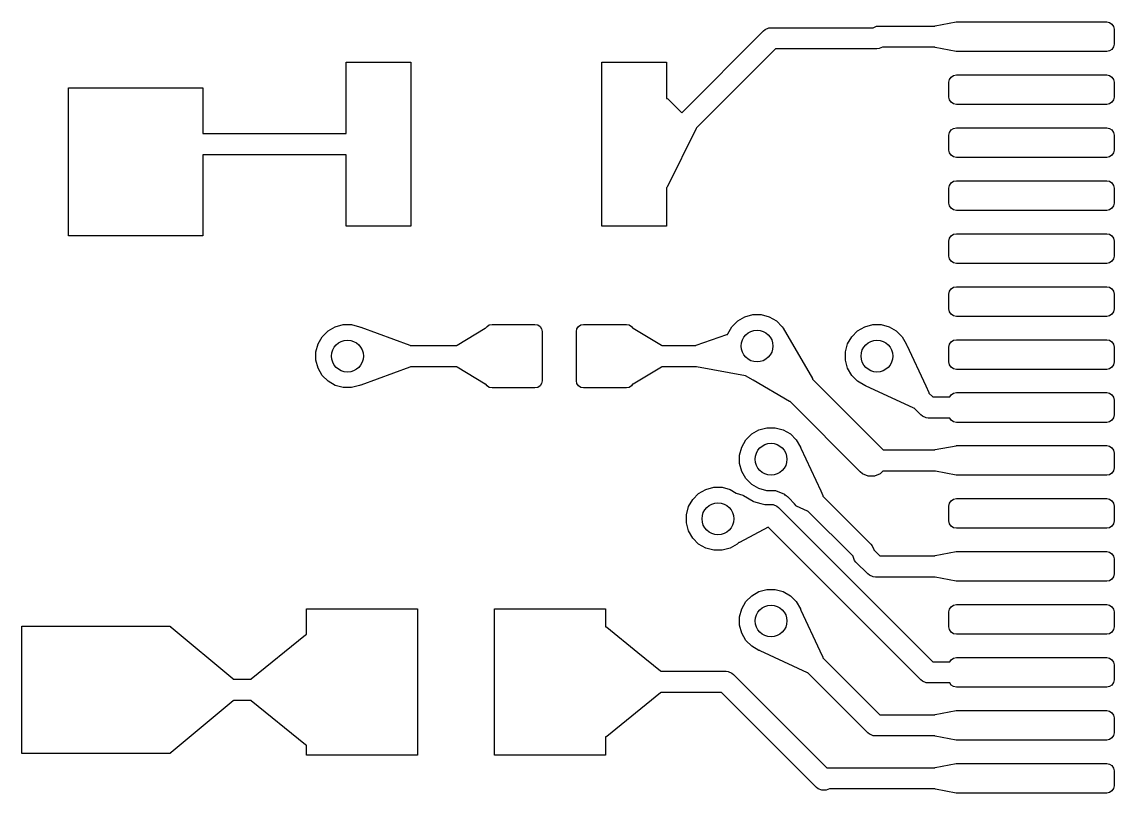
# Model space of a CAD drawing. Header units: inches. Extents: x 2.77 to 6.15, y -3.57 to -1.68.
# Drawn here: x 3.3238 to 3.7299, y -2.8593 to -2.5726 of the extents above; entities that cross this region are included whole.
import ezdxf

# ---------------------------------------------------------------- set-up
doc = ezdxf.new("R2010")
doc.units = ezdxf.units.IN
doc.header["$MEASUREMENT"] = 0
doc.layers.add('F.Cu', color=13, linetype='CONTINUOUS', true_color=0xc83434)

msp = doc.modelspace()

# ---------------------------------------------------------------- linework, layer by layer
at = {"layer": 'F.Cu', "linetype": 'CONTINUOUS'}
for p, q in [((3.64055, -2.5747), (3.64155, -2.57429)), ((3.64155, -2.57429), (3.64232, -2.57421)), ((3.64232, -2.57421), (3.66323, -2.57421)), ((3.66323, -2.57421), (3.66337, -2.57414)), ((3.66337, -2.57414), (3.67117, -2.57265)), ((3.67117, -2.57265), (3.67118, -2.57265)), ((3.67118, -2.57265), (3.67126, -2.57264)), ((3.67126, -2.57264), (3.72717, -2.57264)), ((3.72717, -2.57264), (3.72822, -2.57285)), ((3.72822, -2.57285), (3.72911, -2.57344)), ((3.72911, -2.57344), (3.72971, -2.57434)), ((3.72971, -2.57434), (3.72992, -2.57539)), ((3.56914, -2.6064), (3.59958, -2.57596)), ((3.59958, -2.57596), (3.60017, -2.57547)), ((3.60017, -2.57547), (3.60159, -2.57488)), ((3.60159, -2.57488), (3.60236, -2.5748)), ((3.60236, -2.5748), (3.64031, -2.5748)), ((3.64031, -2.5748), (3.64055, -2.5747)), ((3.72992, -2.57539), (3.72992, -2.58091)), ((3.60399, -2.58268), (3.5746, -2.61207)), ((3.64173, -2.58268), (3.60399, -2.58268)), ((3.6425, -2.5826), (3.64173, -2.58268)), ((3.64374, -2.58209), (3.6425, -2.5826)), ((3.66326, -2.58209), (3.64374, -2.58209)), ((3.66337, -2.58216), (3.66326, -2.58209)), ((3.67117, -2.58364), (3.66337, -2.58216)), ((3.72971, -2.58196), (3.72911, -2.58285)), ((3.72992, -2.58091), (3.72971, -2.58196)), ((3.67118, -2.58364), (3.67117, -2.58364)), ((3.67126, -2.58366), (3.67118, -2.58364)), ((3.72717, -2.58366), (3.67126, -2.58366)), ((3.72822, -2.58345), (3.72717, -2.58366)), ((3.72911, -2.58285), (3.72822, -2.58345)), ((3.44444, -2.61417), (3.44444, -2.58761)), ((3.44444, -2.58761), (3.46844, -2.58761)), ((3.46844, -2.58761), (3.46844, -2.64861)), ((3.53944, -2.64861), (3.53944, -2.58761)), ((3.53944, -2.58761), (3.56344, -2.58761)), ((3.56344, -2.58761), (3.56344, -2.60113)), ((3.6685, -2.59508), (3.66871, -2.59402)), ((3.66871, -2.59402), (3.66931, -2.59313)), ((3.66931, -2.59313), (3.67021, -2.59253)), ((3.67021, -2.59253), (3.67126, -2.59232)), ((3.67126, -2.59232), (3.72717, -2.59232)), ((3.72717, -2.59232), (3.72822, -2.59253)), ((3.72822, -2.59253), (3.72911, -2.59313)), ((3.72911, -2.59313), (3.72971, -2.59402)), ((3.72971, -2.59402), (3.72992, -2.59508)), ((3.34114, -2.6522), (3.34114, -2.5972)), ((3.34114, -2.5972), (3.39114, -2.5972)), ((3.39114, -2.5972), (3.39114, -2.61417)), ((3.6685, -2.60059), (3.6685, -2.59508)), ((3.72992, -2.59508), (3.72992, -2.60059)), ((3.56344, -2.60113), (3.56378, -2.60111)), ((3.56378, -2.60111), (3.56396, -2.60122)), ((3.56396, -2.60122), (3.56914, -2.6064)), ((3.66871, -2.60165), (3.6685, -2.60059)), ((3.66931, -2.60254), (3.66871, -2.60165)), ((3.67021, -2.60314), (3.66931, -2.60254)), ((3.72911, -2.60254), (3.72822, -2.60314)), ((3.72971, -2.60165), (3.72911, -2.60254)), ((3.72992, -2.60059), (3.72971, -2.60165)), ((3.67126, -2.60335), (3.67021, -2.60314)), ((3.72717, -2.60335), (3.67126, -2.60335)), ((3.72822, -2.60314), (3.72717, -2.60335)), ((3.39114, -2.61417), (3.44444, -2.61417)), ((3.57456, -2.61226), (3.56372, -2.63406)), ((3.5746, -2.61207), (3.57456, -2.61226)), ((3.6685, -2.61476), (3.66871, -2.61371)), ((3.6685, -2.62028), (3.6685, -2.61476)), ((3.66871, -2.61371), (3.66931, -2.61282)), ((3.66931, -2.61282), (3.67021, -2.61222)), ((3.67021, -2.61222), (3.67126, -2.61201)), ((3.67126, -2.61201), (3.72717, -2.61201)), ((3.72717, -2.61201), (3.72822, -2.61222)), ((3.72822, -2.61222), (3.72911, -2.61282)), ((3.72911, -2.61282), (3.72971, -2.61371)), ((3.72971, -2.61371), (3.72992, -2.61476)), ((3.72992, -2.61476), (3.72992, -2.62028)), ((3.44444, -2.62205), (3.39114, -2.62205)), ((3.39114, -2.62205), (3.39114, -2.6522)), ((3.44444, -2.64861), (3.44444, -2.62205)), ((3.66871, -2.62133), (3.6685, -2.62028)), ((3.66931, -2.62222), (3.66871, -2.62133)), ((3.67021, -2.62282), (3.66931, -2.62222)), ((3.67126, -2.62303), (3.67021, -2.62282)), ((3.72717, -2.62303), (3.67126, -2.62303)), ((3.72822, -2.62282), (3.72717, -2.62303)), ((3.72911, -2.62222), (3.72822, -2.62282)), ((3.72971, -2.62133), (3.72911, -2.62222)), ((3.72992, -2.62028), (3.72971, -2.62133)), ((3.56346, -2.6343), (3.56344, -2.63429)), ((3.56344, -2.63429), (3.56344, -2.64861)), ((3.56372, -2.63406), (3.56346, -2.6343)), ((3.6685, -2.63445), (3.66871, -2.63339)), ((3.6685, -2.63996), (3.6685, -2.63445)), ((3.66871, -2.63339), (3.66931, -2.6325)), ((3.66931, -2.6325), (3.67021, -2.6319)), ((3.67021, -2.6319), (3.67126, -2.63169)), ((3.67126, -2.63169), (3.72717, -2.63169)), ((3.72717, -2.63169), (3.72822, -2.6319)), ((3.72822, -2.6319), (3.72911, -2.6325)), ((3.72911, -2.6325), (3.72971, -2.63339)), ((3.72971, -2.63339), (3.72992, -2.63445)), ((3.72992, -2.63445), (3.72992, -2.63996)), ((3.66871, -2.64102), (3.6685, -2.63996)), ((3.66931, -2.64191), (3.66871, -2.64102)), ((3.67021, -2.64251), (3.66931, -2.64191)), ((3.67126, -2.64272), (3.67021, -2.64251)), ((3.72717, -2.64272), (3.67126, -2.64272)), ((3.72822, -2.64251), (3.72717, -2.64272)), ((3.72911, -2.64191), (3.72822, -2.64251)), ((3.72971, -2.64102), (3.72911, -2.64191)), ((3.72992, -2.63996), (3.72971, -2.64102)), ((3.46844, -2.64861), (3.44444, -2.64861)), ((3.56344, -2.64861), (3.53944, -2.64861)), ((3.66931, -2.65219), (3.67021, -2.65159)), ((3.67021, -2.65159), (3.67126, -2.65138)), ((3.67126, -2.65138), (3.72717, -2.65138)), ((3.72717, -2.65138), (3.72822, -2.65159)), ((3.72822, -2.65159), (3.72911, -2.65219)), ((3.39114, -2.6522), (3.34114, -2.6522)), ((3.6685, -2.65413), (3.66871, -2.65308)), ((3.6685, -2.65965), (3.6685, -2.65413)), ((3.66871, -2.65308), (3.66931, -2.65219)), ((3.72911, -2.65219), (3.72971, -2.65308)), ((3.72971, -2.65308), (3.72992, -2.65413)), ((3.72992, -2.65413), (3.72992, -2.65965)), ((3.66871, -2.6607), (3.6685, -2.65965)), ((3.72992, -2.65965), (3.72971, -2.6607)), ((3.66931, -2.66159), (3.66871, -2.6607)), ((3.67021, -2.66219), (3.66931, -2.66159)), ((3.67126, -2.6624), (3.67021, -2.66219)), ((3.72717, -2.6624), (3.67126, -2.6624)), ((3.72822, -2.66219), (3.72717, -2.6624)), ((3.72911, -2.66159), (3.72822, -2.66219)), ((3.72971, -2.6607), (3.72911, -2.66159)), ((3.66871, -2.67276), (3.66931, -2.67187)), ((3.66931, -2.67187), (3.67021, -2.67127)), ((3.67021, -2.67127), (3.67126, -2.67106)), ((3.67126, -2.67106), (3.72717, -2.67106)), ((3.72717, -2.67106), (3.72822, -2.67127)), ((3.72822, -2.67127), (3.72911, -2.67187)), ((3.72911, -2.67187), (3.72971, -2.67276)), ((3.6685, -2.67382), (3.66871, -2.67276)), ((3.6685, -2.67933), (3.6685, -2.67382)), ((3.72971, -2.67276), (3.72992, -2.67382)), ((3.72992, -2.67382), (3.72992, -2.67933)), ((3.66871, -2.68039), (3.6685, -2.67933)), ((3.72992, -2.67933), (3.72971, -2.68039)), ((3.58778, -2.68593), (3.58996, -2.68375)), ((3.58996, -2.68375), (3.59263, -2.68221)), ((3.59263, -2.68221), (3.59561, -2.68141)), ((3.59561, -2.68141), (3.5987, -2.68141)), ((3.5987, -2.68141), (3.60167, -2.68221)), ((3.60167, -2.68221), (3.60434, -2.68375)), ((3.60434, -2.68375), (3.60652, -2.68593)), ((3.66931, -2.68128), (3.66871, -2.68039)), ((3.67021, -2.68188), (3.66931, -2.68128)), ((3.67126, -2.68209), (3.67021, -2.68188)), ((3.72717, -2.68209), (3.67126, -2.68209)), ((3.72822, -2.68188), (3.72717, -2.68209)), ((3.72911, -2.68128), (3.72822, -2.68188)), ((3.72971, -2.68039), (3.72911, -2.68128)), ((3.43551, -2.68966), (3.43769, -2.68748)), ((3.43769, -2.68748), (3.44036, -2.68594)), ((3.44036, -2.68594), (3.44334, -2.68514)), ((3.44334, -2.68514), (3.44642, -2.68514)), ((3.44642, -2.68514), (3.4494, -2.68594)), ((3.4494, -2.68594), (3.44967, -2.68609)), ((3.44967, -2.68609), (3.44981, -2.68609)), ((3.44981, -2.68609), (3.4681, -2.6928)), ((3.48563, -2.69275), (3.4961, -2.68646)), ((3.4961, -2.68646), (3.49627, -2.6864)), ((3.49627, -2.6864), (3.49637, -2.68638)), ((3.49637, -2.68638), (3.49638, -2.68639)), ((3.49638, -2.68639), (3.49676, -2.68582)), ((3.49676, -2.68582), (3.49762, -2.68524)), ((3.49762, -2.68524), (3.49864, -2.68504)), ((3.49864, -2.68504), (3.51459, -2.68504)), ((3.51459, -2.68504), (3.5156, -2.68524)), ((3.5156, -2.68524), (3.51647, -2.68582)), ((3.51647, -2.68582), (3.51704, -2.68668)), ((3.51704, -2.68668), (3.51724, -2.6877)), ((3.51724, -2.6877), (3.51724, -2.706)), ((3.53, -2.6877), (3.5302, -2.68668)), ((3.53, -2.706), (3.53, -2.6877)), ((3.5302, -2.68668), (3.53078, -2.68582)), ((3.53078, -2.68582), (3.53164, -2.68524)), ((3.53164, -2.68524), (3.53266, -2.68504)), ((3.53266, -2.68504), (3.5486, -2.68504)), ((3.5486, -2.68504), (3.54962, -2.68524)), ((3.54962, -2.68524), (3.55048, -2.68582)), ((3.55048, -2.68582), (3.55084, -2.68635)), ((3.55084, -2.68635), (3.55107, -2.68641)), ((3.55107, -2.68641), (3.56167, -2.69278)), ((3.58624, -2.6886), (3.58778, -2.68593)), ((3.60652, -2.68593), (3.60682, -2.68643)), ((3.60682, -2.68643), (3.60682, -2.68644)), ((3.60682, -2.68644), (3.61774, -2.70519)), ((3.63236, -2.68966), (3.63454, -2.68748)), ((3.63454, -2.68748), (3.63721, -2.68594)), ((3.63721, -2.68594), (3.64019, -2.68514)), ((3.64019, -2.68514), (3.64327, -2.68514)), ((3.64327, -2.68514), (3.64625, -2.68594)), ((3.64625, -2.68594), (3.64892, -2.68748)), ((3.64892, -2.68748), (3.6511, -2.68966)), ((3.43317, -2.69531), (3.43397, -2.69233)), ((3.43397, -2.69233), (3.43551, -2.68966)), ((3.57453, -2.69281), (3.58595, -2.68885)), ((3.58595, -2.68885), (3.58617, -2.68886)), ((3.58617, -2.68886), (3.58624, -2.6886)), ((3.63002, -2.69531), (3.63082, -2.69233)), ((3.63082, -2.69233), (3.63236, -2.68966)), ((3.6511, -2.68966), (3.65264, -2.69233)), ((3.65264, -2.69233), (3.65272, -2.69263)), ((3.6685, -2.6935), (3.66871, -2.69245)), ((3.66871, -2.69245), (3.66931, -2.69156)), ((3.66931, -2.69156), (3.67021, -2.69096)), ((3.67021, -2.69096), (3.67126, -2.69075)), ((3.67126, -2.69075), (3.72717, -2.69075)), ((3.72717, -2.69075), (3.72822, -2.69096)), ((3.72822, -2.69096), (3.72911, -2.69156)), ((3.72911, -2.69156), (3.72971, -2.69245)), ((3.72971, -2.69245), (3.72992, -2.6935)), ((3.43317, -2.69839), (3.43317, -2.69531)), ((3.4681, -2.6928), (3.46822, -2.69291)), ((3.46822, -2.69291), (3.48549, -2.69291)), ((3.48549, -2.69291), (3.48563, -2.69275)), ((3.56167, -2.69278), (3.56177, -2.69291)), ((3.56177, -2.69291), (3.57436, -2.69291)), ((3.57436, -2.69291), (3.57453, -2.69281)), ((3.63002, -2.69839), (3.63002, -2.69531)), ((3.65272, -2.69263), (3.65277, -2.69267)), ((3.65277, -2.69267), (3.65286, -2.6928)), ((3.65286, -2.6928), (3.65987, -2.70795)), ((3.6685, -2.69902), (3.6685, -2.6935)), ((3.72992, -2.6935), (3.72992, -2.69902)), ((3.43397, -2.70137), (3.43317, -2.69839)), ((3.63082, -2.70137), (3.63002, -2.69839)), ((3.66871, -2.70007), (3.6685, -2.69902)), ((3.66931, -2.70096), (3.66871, -2.70007)), ((3.72971, -2.70007), (3.72911, -2.70096)), ((3.72992, -2.69902), (3.72971, -2.70007)), ((3.43551, -2.70404), (3.43397, -2.70137)), ((3.43769, -2.70622), (3.43551, -2.70404)), ((3.4681, -2.7009), (3.44981, -2.70761)), ((3.46827, -2.70079), (3.4681, -2.7009)), ((3.48548, -2.70079), (3.46827, -2.70079)), ((3.46827, -2.70079), (3.46827, -2.70079)), ((3.48552, -2.70085), (3.48548, -2.70079)), ((3.48566, -2.70097), (3.48552, -2.70085)), ((3.49612, -2.70726), (3.48566, -2.70097)), ((3.56167, -2.70092), (3.55107, -2.70729)), ((3.56175, -2.70085), (3.56167, -2.70092)), ((3.56178, -2.70079), (3.56175, -2.70085)), ((3.57449, -2.70079), (3.56178, -2.70079)), ((3.5746, -2.70086), (3.57449, -2.70079)), ((3.59281, -2.70415), (3.5746, -2.70086)), ((3.5957, -2.70583), (3.59281, -2.70415)), ((3.63236, -2.70404), (3.63082, -2.70137)), ((3.63454, -2.70622), (3.63236, -2.70404)), ((3.67021, -2.70156), (3.66931, -2.70096)), ((3.67126, -2.70177), (3.67021, -2.70156)), ((3.72717, -2.70177), (3.67126, -2.70177)), ((3.72822, -2.70156), (3.72717, -2.70177)), ((3.72911, -2.70096), (3.72822, -2.70156)), ((3.44036, -2.70776), (3.43769, -2.70622)), ((3.44334, -2.70856), (3.44036, -2.70776)), ((3.44642, -2.70856), (3.44334, -2.70856)), ((3.4494, -2.70776), (3.44642, -2.70856)), ((3.44967, -2.70761), (3.4494, -2.70776)), ((3.44981, -2.70761), (3.44967, -2.70761)), ((3.49624, -2.70731), (3.49612, -2.70726)), ((3.49625, -2.70731), (3.49624, -2.70731)), ((3.49627, -2.70731), (3.49625, -2.70731)), ((3.49638, -2.70731), (3.49627, -2.70731)), ((3.49676, -2.70788), (3.49638, -2.70731)), ((3.49762, -2.70846), (3.49676, -2.70788)), ((3.49864, -2.70866), (3.49762, -2.70846)), ((3.51459, -2.70866), (3.49864, -2.70866)), ((3.5156, -2.70846), (3.51459, -2.70866)), ((3.51647, -2.70788), (3.5156, -2.70846)), ((3.51704, -2.70702), (3.51647, -2.70788)), ((3.51724, -2.706), (3.51704, -2.70702)), ((3.5302, -2.70702), (3.53, -2.706)), ((3.53078, -2.70788), (3.5302, -2.70702)), ((3.53164, -2.70846), (3.53078, -2.70788)), ((3.53266, -2.70866), (3.53164, -2.70846)), ((3.5486, -2.70866), (3.53266, -2.70866)), ((3.54962, -2.70846), (3.5486, -2.70866)), ((3.55048, -2.70788), (3.54962, -2.70846)), ((3.55086, -2.70732), (3.55048, -2.70788)), ((3.55107, -2.70729), (3.55086, -2.70732)), ((3.60925, -2.71372), (3.5957, -2.70583)), ((3.61774, -2.70519), (3.6178, -2.70536)), ((3.6178, -2.70536), (3.6178, -2.70542)), ((3.6178, -2.70542), (3.64384, -2.73145)), ((3.63721, -2.70776), (3.63454, -2.70622)), ((3.63751, -2.70784), (3.63721, -2.70776)), ((3.63755, -2.70788), (3.63751, -2.70784)), ((3.63769, -2.70798), (3.63755, -2.70788)), ((3.65524, -2.71611), (3.63769, -2.70798)), ((3.65987, -2.70795), (3.66097, -2.71032)), ((3.66097, -2.71032), (3.66102, -2.7105)), ((3.66102, -2.7105), (3.66102, -2.71057)), ((3.66102, -2.71057), (3.66246, -2.71201)), ((3.66246, -2.71201), (3.6688, -2.71201)), ((3.6688, -2.71201), (3.66931, -2.71124)), ((3.66931, -2.71124), (3.67021, -2.71064)), ((3.67021, -2.71064), (3.67126, -2.71043)), ((3.67126, -2.71043), (3.72717, -2.71043)), ((3.72717, -2.71043), (3.72822, -2.71064)), ((3.72822, -2.71064), (3.72911, -2.71124)), ((3.72911, -2.71124), (3.72971, -2.71213)), ((3.72971, -2.71213), (3.72992, -2.71319)), ((3.60936, -2.71377), (3.60925, -2.71372)), ((3.60938, -2.71377), (3.60936, -2.71377)), ((3.60945, -2.71377), (3.60938, -2.71377)), ((3.63549, -2.73981), (3.60945, -2.71377)), ((3.65534, -2.71614), (3.65524, -2.71611)), ((3.65545, -2.71613), (3.65534, -2.71614)), ((3.65534, -2.71614), (3.65534, -2.71614)), ((3.65804, -2.71873), (3.65545, -2.71613)), ((3.72992, -2.71319), (3.72992, -2.7187)), ((3.65864, -2.71922), (3.65804, -2.71873)), ((3.66006, -2.71981), (3.65864, -2.71922)), ((3.66083, -2.71988), (3.66006, -2.71981)), ((3.6688, -2.71988), (3.66083, -2.71988)), ((3.66931, -2.72065), (3.6688, -2.71988)), ((3.67021, -2.72125), (3.66931, -2.72065)), ((3.72911, -2.72065), (3.72822, -2.72125)), ((3.72971, -2.71976), (3.72911, -2.72065)), ((3.72992, -2.7187), (3.72971, -2.71976)), ((3.59517, -2.72579), (3.59784, -2.72425)), ((3.59784, -2.72425), (3.60082, -2.72345)), ((3.60082, -2.72345), (3.6039, -2.72345)), ((3.6039, -2.72345), (3.60688, -2.72425)), ((3.60688, -2.72425), (3.60955, -2.72579)), ((3.67126, -2.72146), (3.67021, -2.72125)), ((3.72717, -2.72146), (3.67126, -2.72146)), ((3.72822, -2.72125), (3.72717, -2.72146)), ((3.59145, -2.73064), (3.59299, -2.72797)), ((3.59299, -2.72797), (3.59517, -2.72579)), ((3.60955, -2.72579), (3.61173, -2.72797)), ((3.61173, -2.72797), (3.61327, -2.73064)), ((3.59065, -2.73362), (3.59145, -2.73064)), ((3.61327, -2.73064), (3.61335, -2.73093)), ((3.61335, -2.73093), (3.6134, -2.73097)), ((3.6134, -2.73097), (3.61349, -2.73111)), ((3.61349, -2.73111), (3.62083, -2.74695)), ((3.64384, -2.73145), (3.64404, -2.73169)), ((3.64404, -2.73169), (3.66325, -2.73169)), ((3.66325, -2.73169), (3.66327, -2.73167)), ((3.66327, -2.73167), (3.66331, -2.73165)), ((3.66331, -2.73165), (3.66343, -2.73161)), ((3.66343, -2.73161), (3.67113, -2.73014)), ((3.67113, -2.73014), (3.67114, -2.73014)), ((3.67114, -2.73014), (3.67126, -2.73012)), ((3.67126, -2.73012), (3.72717, -2.73012)), ((3.72717, -2.73012), (3.72822, -2.73033)), ((3.72822, -2.73033), (3.72911, -2.73093)), ((3.72911, -2.73093), (3.72971, -2.73182)), ((3.72971, -2.73182), (3.72992, -2.73287)), ((3.72992, -2.73287), (3.72992, -2.73839)), ((3.59065, -2.7367), (3.59065, -2.73362)), ((3.59145, -2.73968), (3.59065, -2.7367)), ((3.59299, -2.74235), (3.59145, -2.73968)), ((3.63638, -2.74054), (3.63549, -2.73981)), ((3.63851, -2.74142), (3.63638, -2.74054)), ((3.64294, -2.74054), (3.64082, -2.74142)), ((3.64392, -2.73957), (3.64294, -2.74054)), ((3.66326, -2.73957), (3.64392, -2.73957)), ((3.66329, -2.73959), (3.66326, -2.73957)), ((3.66346, -2.73966), (3.66329, -2.73959)), ((3.67113, -2.74112), (3.66346, -2.73966)), ((3.67114, -2.74112), (3.67113, -2.74112)), ((3.67126, -2.74114), (3.67114, -2.74112)), ((3.72717, -2.74114), (3.67126, -2.74114)), ((3.72822, -2.74093), (3.72717, -2.74114)), ((3.72911, -2.74033), (3.72822, -2.74093)), ((3.72971, -2.73944), (3.72911, -2.74033)), ((3.72992, -2.73839), (3.72971, -2.73944)), ((3.59517, -2.74453), (3.59299, -2.74235)), ((3.59784, -2.74607), (3.59517, -2.74453)), ((3.64082, -2.74142), (3.63851, -2.74142)), ((3.57323, -2.75012), (3.57542, -2.74794)), ((3.57542, -2.74794), (3.57809, -2.7464)), ((3.57809, -2.7464), (3.58106, -2.7456)), ((3.58106, -2.7456), (3.58415, -2.7456)), ((3.58415, -2.7456), (3.58712, -2.7464)), ((3.58712, -2.7464), (3.58945, -2.74774)), ((3.58945, -2.74774), (3.59181, -2.74851)), ((3.59181, -2.74851), (3.59189, -2.74855)), ((3.59189, -2.74855), (3.5919, -2.74855)), ((3.5919, -2.74855), (3.5919, -2.74856)), ((3.5919, -2.74856), (3.592, -2.74861)), ((3.592, -2.74861), (3.592, -2.74861)), ((3.592, -2.74861), (3.59215, -2.7487)), ((3.59215, -2.7487), (3.59215, -2.7487)), ((3.59215, -2.7487), (3.59572, -2.75075)), ((3.60082, -2.74687), (3.59784, -2.74607)), ((3.60329, -2.74687), (3.60082, -2.74687)), ((3.60338, -2.74688), (3.60329, -2.74687)), ((3.60347, -2.7469), (3.60338, -2.74688)), ((3.60338, -2.74688), (3.60338, -2.74688)), ((3.60362, -2.74694), (3.60347, -2.7469)), ((3.60347, -2.7469), (3.60347, -2.7469)), ((3.60373, -2.74695), (3.60362, -2.74694)), ((3.60414, -2.74695), (3.60373, -2.74695)), ((3.60744, -2.74831), (3.60414, -2.74695)), ((3.60414, -2.74695), (3.60414, -2.74695)), ((3.60414, -2.74695), (3.60414, -2.74695)), ((3.60771, -2.74859), (3.60744, -2.74831)), ((3.60744, -2.74831), (3.60744, -2.74831)), ((3.60744, -2.74831), (3.60744, -2.74831)), ((3.60744, -2.74831), (3.60744, -2.74831)), ((3.6078, -2.74865), (3.60771, -2.74859)), ((3.608, -2.74877), (3.6078, -2.74865)), ((3.60807, -2.74882), (3.608, -2.74877)), ((3.608, -2.74877), (3.608, -2.74877)), ((3.608, -2.74877), (3.608, -2.74877)), ((3.60848, -2.74913), (3.60807, -2.74882)), ((3.60807, -2.74882), (3.60807, -2.74882)), ((3.60855, -2.74919), (3.60848, -2.74913)), ((3.60848, -2.74913), (3.60848, -2.74913)), ((3.60848, -2.74913), (3.60848, -2.74913)), ((3.60893, -2.74953), (3.60855, -2.74919)), ((3.62083, -2.74695), (3.6216, -2.74863)), ((3.6216, -2.74863), (3.62165, -2.74881)), ((3.62165, -2.74881), (3.62165, -2.74888)), ((3.62165, -2.74888), (3.6395, -2.76673)), ((3.5709, -2.75577), (3.57169, -2.75279)), ((3.57169, -2.75279), (3.57323, -2.75012)), ((3.59572, -2.75075), (3.59587, -2.75084)), ((3.59587, -2.75084), (3.59587, -2.75084)), ((3.59587, -2.75084), (3.59861, -2.75158)), ((3.59861, -2.75158), (3.60007, -2.75197)), ((3.60007, -2.75197), (3.60236, -2.75197)), ((3.60236, -2.75197), (3.60313, -2.75204)), ((3.60313, -2.75204), (3.60455, -2.75263)), ((3.60455, -2.75263), (3.60515, -2.75312)), ((3.60515, -2.75312), (3.66246, -2.81043)), ((3.61111, -2.7517), (3.60893, -2.74953)), ((3.60893, -2.74953), (3.60893, -2.74953)), ((3.60893, -2.74953), (3.60893, -2.74953)), ((3.60893, -2.74953), (3.60893, -2.74953)), ((3.61171, -2.75244), (3.61111, -2.7517)), ((3.61111, -2.7517), (3.61111, -2.7517)), ((3.61187, -2.75256), (3.61171, -2.75244)), ((3.61587, -2.75442), (3.61187, -2.75256)), ((3.6685, -2.75256), (3.66871, -2.7515)), ((3.6685, -2.75807), (3.6685, -2.75256)), ((3.66871, -2.7515), (3.66931, -2.75061)), ((3.66931, -2.75061), (3.67021, -2.75001)), ((3.67021, -2.75001), (3.67126, -2.7498)), ((3.67126, -2.7498), (3.72717, -2.7498)), ((3.72717, -2.7498), (3.72822, -2.75001)), ((3.72822, -2.75001), (3.72911, -2.75061)), ((3.72911, -2.75061), (3.72971, -2.7515)), ((3.72971, -2.7515), (3.72992, -2.75256)), ((3.72992, -2.75256), (3.72992, -2.75807)), ((3.5709, -2.75885), (3.5709, -2.75577)), ((3.61597, -2.75445), (3.61587, -2.75442)), ((3.61608, -2.75444), (3.61597, -2.75445)), ((3.61597, -2.75445), (3.61597, -2.75445)), ((3.63284, -2.77121), (3.61608, -2.75444)), ((3.57169, -2.76183), (3.5709, -2.75885)), ((3.6013, -2.76041), (3.59069, -2.76608)), ((3.65804, -2.81715), (3.6013, -2.76041)), ((3.66871, -2.75913), (3.6685, -2.75807)), ((3.66931, -2.76002), (3.66871, -2.75913)), ((3.67021, -2.76062), (3.66931, -2.76002)), ((3.67126, -2.76083), (3.67021, -2.76062)), ((3.72717, -2.76083), (3.67126, -2.76083)), ((3.72822, -2.76062), (3.72717, -2.76083)), ((3.72911, -2.76002), (3.72822, -2.76062)), ((3.72971, -2.75913), (3.72911, -2.76002)), ((3.72992, -2.75807), (3.72971, -2.75913)), ((3.57323, -2.7645), (3.57169, -2.76183)), ((3.57542, -2.76668), (3.57323, -2.7645)), ((3.57809, -2.76822), (3.57542, -2.76668)), ((3.58106, -2.76902), (3.57809, -2.76822)), ((3.58415, -2.76902), (3.58106, -2.76902)), ((3.58712, -2.76822), (3.58415, -2.76902)), ((3.5898, -2.76668), (3.58712, -2.76822)), ((3.59035, -2.76612), (3.5898, -2.76668)), ((3.59042, -2.76614), (3.59035, -2.76612)), ((3.59051, -2.76613), (3.59042, -2.76614)), ((3.59069, -2.76608), (3.59051, -2.76613)), ((3.6395, -2.76673), (3.63999, -2.76733)), ((3.63999, -2.76733), (3.64058, -2.76875)), ((3.64058, -2.76875), (3.64059, -2.76888)), ((3.64059, -2.76888), (3.64277, -2.77106)), ((3.66337, -2.77099), (3.67117, -2.7695)), ((3.67117, -2.7695), (3.67118, -2.7695)), ((3.67118, -2.7695), (3.67126, -2.76949)), ((3.67126, -2.76949), (3.72717, -2.76949)), ((3.72717, -2.76949), (3.72822, -2.7697)), ((3.63286, -2.77134), (3.63284, -2.77121)), ((3.63344, -2.77276), (3.63286, -2.77134)), ((3.63393, -2.77336), (3.63344, -2.77276)), ((3.63836, -2.77778), (3.63393, -2.77336)), ((3.64277, -2.77106), (3.66323, -2.77106)), ((3.66323, -2.77106), (3.66337, -2.77099)), ((3.72822, -2.7697), (3.72911, -2.7703)), ((3.72911, -2.7703), (3.72971, -2.77119)), ((3.72971, -2.77119), (3.72992, -2.77224)), ((3.72992, -2.77224), (3.72992, -2.77776)), ((3.63895, -2.77827), (3.63836, -2.77778)), ((3.64037, -2.77886), (3.63895, -2.77827)), ((3.64114, -2.77894), (3.64037, -2.77886)), ((3.66326, -2.77894), (3.64114, -2.77894)), ((3.66337, -2.77901), (3.66326, -2.77894)), ((3.67117, -2.7805), (3.66337, -2.77901)), ((3.67118, -2.7805), (3.67117, -2.7805)), ((3.67126, -2.78051), (3.67118, -2.7805)), ((3.72717, -2.78051), (3.67126, -2.78051)), ((3.72822, -2.7803), (3.72717, -2.78051)), ((3.72911, -2.7797), (3.72822, -2.7803)), ((3.72971, -2.77881), (3.72911, -2.7797)), ((3.72992, -2.77776), (3.72971, -2.77881)), ((3.59517, -2.78591), (3.59784, -2.78436)), ((3.59784, -2.78436), (3.60082, -2.78357)), ((3.60082, -2.78357), (3.6039, -2.78357)), ((3.6039, -2.78357), (3.60688, -2.78436)), ((3.60688, -2.78436), (3.60955, -2.78591)), ((3.59145, -2.79076), (3.59299, -2.78809)), ((3.59299, -2.78809), (3.59517, -2.78591)), ((3.60955, -2.78591), (3.61173, -2.78809)), ((3.61173, -2.78809), (3.61327, -2.79076)), ((3.66931, -2.78998), (3.67021, -2.78938)), ((3.67021, -2.78938), (3.67126, -2.78917)), ((3.67126, -2.78917), (3.72717, -2.78917)), ((3.72717, -2.78917), (3.72822, -2.78938)), ((3.72822, -2.78938), (3.72911, -2.78998)), ((3.42961, -2.80036), (3.42961, -2.79075)), ((3.42961, -2.79075), (3.47094, -2.79075)), ((3.47094, -2.79075), (3.47094, -2.84508)), ((3.49953, -2.84508), (3.49953, -2.79075)), ((3.49953, -2.79075), (3.54087, -2.79075)), ((3.54087, -2.79075), (3.54087, -2.79747)), ((3.59065, -2.79373), (3.59145, -2.79076)), ((3.59065, -2.79682), (3.59065, -2.79373)), ((3.61327, -2.79076), (3.61335, -2.79105)), ((3.61335, -2.79105), (3.6134, -2.79109)), ((3.6134, -2.79109), (3.61349, -2.79123)), ((3.61349, -2.79123), (3.6205, -2.80637)), ((3.6685, -2.79193), (3.66871, -2.79087)), ((3.6685, -2.79744), (3.6685, -2.79193)), ((3.66871, -2.79087), (3.66931, -2.78998)), ((3.72911, -2.78998), (3.72971, -2.79087)), ((3.72971, -2.79087), (3.72992, -2.79193)), ((3.72992, -2.79193), (3.72992, -2.79744)), ((3.32382, -2.84449), (3.32382, -2.79724)), ((3.32382, -2.79724), (3.37894, -2.79724)), ((3.37894, -2.79724), (3.37894, -2.79744)), ((3.37894, -2.79744), (3.37913, -2.79745)), ((3.37913, -2.79745), (3.37917, -2.79747)), ((3.37917, -2.79747), (3.37929, -2.79754)), ((3.37929, -2.79754), (3.40225, -2.81667)), ((3.54087, -2.79747), (3.54106, -2.79746)), ((3.54106, -2.79746), (3.54111, -2.79748)), ((3.54111, -2.79748), (3.54125, -2.79755)), ((3.54125, -2.79755), (3.55289, -2.80698)), ((3.59145, -2.7998), (3.59065, -2.79682)), ((3.66871, -2.7985), (3.6685, -2.79744)), ((3.72992, -2.79744), (3.72971, -2.7985)), ((3.40911, -2.81679), (3.42928, -2.80046)), ((3.42928, -2.80046), (3.42961, -2.80036)), ((3.59299, -2.80247), (3.59145, -2.7998)), ((3.66931, -2.79939), (3.66871, -2.7985)), ((3.67021, -2.79999), (3.66931, -2.79939)), ((3.67126, -2.8002), (3.67021, -2.79999)), ((3.72717, -2.8002), (3.67126, -2.8002)), ((3.72822, -2.79999), (3.72717, -2.8002)), ((3.72911, -2.79939), (3.72822, -2.79999)), ((3.72971, -2.7985), (3.72911, -2.79939)), ((3.59517, -2.80465), (3.59299, -2.80247)), ((3.59784, -2.80619), (3.59517, -2.80465)), ((3.55289, -2.80698), (3.56129, -2.81378)), ((3.59814, -2.80627), (3.59784, -2.80619)), ((3.59818, -2.8063), (3.59814, -2.80627)), ((3.59832, -2.80641), (3.59818, -2.8063)), ((3.61587, -2.81454), (3.59832, -2.80641)), ((3.6205, -2.80637), (3.6216, -2.80875)), ((3.6216, -2.80875), (3.62165, -2.80892)), ((3.62165, -2.80892), (3.62165, -2.809)), ((3.62165, -2.809), (3.64277, -2.83012)), ((3.6688, -2.81043), (3.66931, -2.80967)), ((3.66931, -2.80967), (3.67021, -2.80907)), ((3.67021, -2.80907), (3.67126, -2.80886)), ((3.67126, -2.80886), (3.72717, -2.80886)), ((3.72717, -2.80886), (3.72822, -2.80907)), ((3.72822, -2.80907), (3.72911, -2.80967)), ((3.72911, -2.80967), (3.72971, -2.81056)), ((3.56129, -2.81378), (3.56141, -2.81392)), ((3.56141, -2.81392), (3.56144, -2.81398)), ((3.56144, -2.81398), (3.58563, -2.81398)), ((3.58563, -2.81398), (3.5864, -2.81405)), ((3.5864, -2.81405), (3.58782, -2.81464)), ((3.66246, -2.81043), (3.6688, -2.81043)), ((3.72971, -2.81056), (3.72992, -2.81161)), ((3.72992, -2.81161), (3.72992, -2.81713)), ((3.40225, -2.81667), (3.40232, -2.81673)), ((3.40232, -2.81673), (3.40244, -2.81687)), ((3.40244, -2.81687), (3.40247, -2.81693)), ((3.40247, -2.81693), (3.40903, -2.81693)), ((3.40903, -2.81693), (3.40907, -2.81682)), ((3.40907, -2.81682), (3.40911, -2.81679)), ((3.58782, -2.81464), (3.58841, -2.81513)), ((3.58841, -2.81513), (3.62309, -2.8498)), ((3.61597, -2.81457), (3.61587, -2.81454)), ((3.61608, -2.81456), (3.61597, -2.81457)), ((3.61597, -2.81457), (3.61597, -2.81457)), ((3.63836, -2.83684), (3.61608, -2.81456)), ((3.65864, -2.81764), (3.65804, -2.81715)), ((3.66006, -2.81823), (3.65864, -2.81764)), ((3.66083, -2.81831), (3.66006, -2.81823)), ((3.6688, -2.81831), (3.66083, -2.81831)), ((3.66931, -2.81907), (3.6688, -2.81831)), ((3.72971, -2.81818), (3.72911, -2.81907)), ((3.72992, -2.81713), (3.72971, -2.81818)), ((3.56131, -2.82203), (3.54126, -2.83826)), ((3.56144, -2.82185), (3.56131, -2.82203)), ((3.584, -2.82185), (3.56144, -2.82185)), ((3.56144, -2.82185), (3.56144, -2.82185)), ((3.61926, -2.85711), (3.584, -2.82185)), ((3.67021, -2.81967), (3.66931, -2.81907)), ((3.67126, -2.81988), (3.67021, -2.81967)), ((3.72717, -2.81988), (3.67126, -2.81988)), ((3.72822, -2.81967), (3.72717, -2.81988)), ((3.72911, -2.81907), (3.72822, -2.81967)), ((3.40234, -2.82499), (3.37931, -2.84418)), ((3.40247, -2.82481), (3.40234, -2.82499)), ((3.40903, -2.8248), (3.40247, -2.8248)), ((3.40247, -2.8248), (3.40247, -2.82481)), ((3.40911, -2.82494), (3.40903, -2.8248)), ((3.42928, -2.84127), (3.40911, -2.82494)), ((3.64277, -2.83012), (3.66323, -2.83012)), ((3.66323, -2.83012), (3.66337, -2.83005)), ((3.66337, -2.83005), (3.67117, -2.82856)), ((3.67117, -2.82856), (3.67118, -2.82856)), ((3.67118, -2.82856), (3.67126, -2.82854)), ((3.67126, -2.82854), (3.72717, -2.82854)), ((3.72717, -2.82854), (3.72822, -2.82875)), ((3.72822, -2.82875), (3.72911, -2.82935)), ((3.72911, -2.82935), (3.72971, -2.83024)), ((3.72971, -2.83024), (3.72992, -2.8313)), ((3.72992, -2.8313), (3.72992, -2.83681)), ((3.54102, -2.83837), (3.54087, -2.83836)), ((3.54087, -2.83836), (3.54087, -2.84508)), ((3.5411, -2.83835), (3.54102, -2.83837)), ((3.54126, -2.83826), (3.5411, -2.83835)), ((3.63895, -2.83733), (3.63836, -2.83684)), ((3.63937, -2.8375), (3.63895, -2.83733)), ((3.64037, -2.83792), (3.63937, -2.8375)), ((3.64114, -2.83799), (3.64037, -2.83792)), ((3.66326, -2.83799), (3.64114, -2.83799)), ((3.66337, -2.83806), (3.66326, -2.83799)), ((3.67117, -2.83955), (3.66337, -2.83806)), ((3.72971, -2.83787), (3.72911, -2.83876)), ((3.72992, -2.83681), (3.72971, -2.83787)), ((3.42957, -2.84138), (3.42928, -2.84127)), ((3.42961, -2.84136), (3.42957, -2.84138)), ((3.42961, -2.84508), (3.42961, -2.84136)), ((3.67118, -2.83955), (3.67117, -2.83955)), ((3.67126, -2.83957), (3.67118, -2.83955)), ((3.72717, -2.83957), (3.67126, -2.83957)), ((3.72822, -2.83936), (3.72717, -2.83957)), ((3.72911, -2.83876), (3.72822, -2.83936)), ((3.37894, -2.84449), (3.32382, -2.84449)), ((3.37906, -2.84429), (3.37894, -2.84429)), ((3.37894, -2.84429), (3.37894, -2.84449)), ((3.37915, -2.84427), (3.37906, -2.84429)), ((3.37931, -2.84418), (3.37915, -2.84427)), ((3.47094, -2.84508), (3.42961, -2.84508)), ((3.54087, -2.84508), (3.49953, -2.84508)), ((3.62309, -2.8498), (3.66325, -2.8498)), ((3.66325, -2.8498), (3.66327, -2.84978)), ((3.66327, -2.84978), (3.66331, -2.84976)), ((3.66331, -2.84976), (3.66343, -2.84972)), ((3.66343, -2.84972), (3.67113, -2.84825)), ((3.67113, -2.84825), (3.67114, -2.84825)), ((3.67114, -2.84825), (3.67126, -2.84823)), ((3.67126, -2.84823), (3.72717, -2.84823)), ((3.72717, -2.84823), (3.72822, -2.84844)), ((3.72822, -2.84844), (3.72911, -2.84904)), ((3.72911, -2.84904), (3.72971, -2.84993)), ((3.72971, -2.84993), (3.72992, -2.85098)), ((3.72992, -2.85098), (3.72992, -2.8565)), ((3.61986, -2.8576), (3.61926, -2.85711)), ((3.62128, -2.85819), (3.61986, -2.8576)), ((3.62282, -2.85819), (3.62128, -2.85819)), ((3.62406, -2.85768), (3.62282, -2.85819)), ((3.66326, -2.85768), (3.62406, -2.85768)), ((3.66329, -2.8577), (3.66326, -2.85768)), ((3.66346, -2.85777), (3.66329, -2.8577)), ((3.67113, -2.85923), (3.66346, -2.85777)), ((3.72911, -2.85844), (3.72822, -2.85904)), ((3.72971, -2.85755), (3.72911, -2.85844)), ((3.72992, -2.8565), (3.72971, -2.85755)), ((3.67114, -2.85923), (3.67113, -2.85923)), ((3.67126, -2.85925), (3.67114, -2.85923)), ((3.72717, -2.85925), (3.67126, -2.85925)), ((3.72822, -2.85904), (3.72717, -2.85925))]:
    msp.add_line(p, q, dxfattribs=at)
at = {"layer": 'F.Cu'}
for centre in [(3.59715, -2.69312), (3.44488, -2.69685), (3.64173, -2.69685), (3.60236, -2.73516), (3.58261, -2.75731), (3.60236, -2.79528)]:
    msp.add_circle(centre, 0.00591, dxfattribs=at)

doc.saveas('drawing.dxf')
